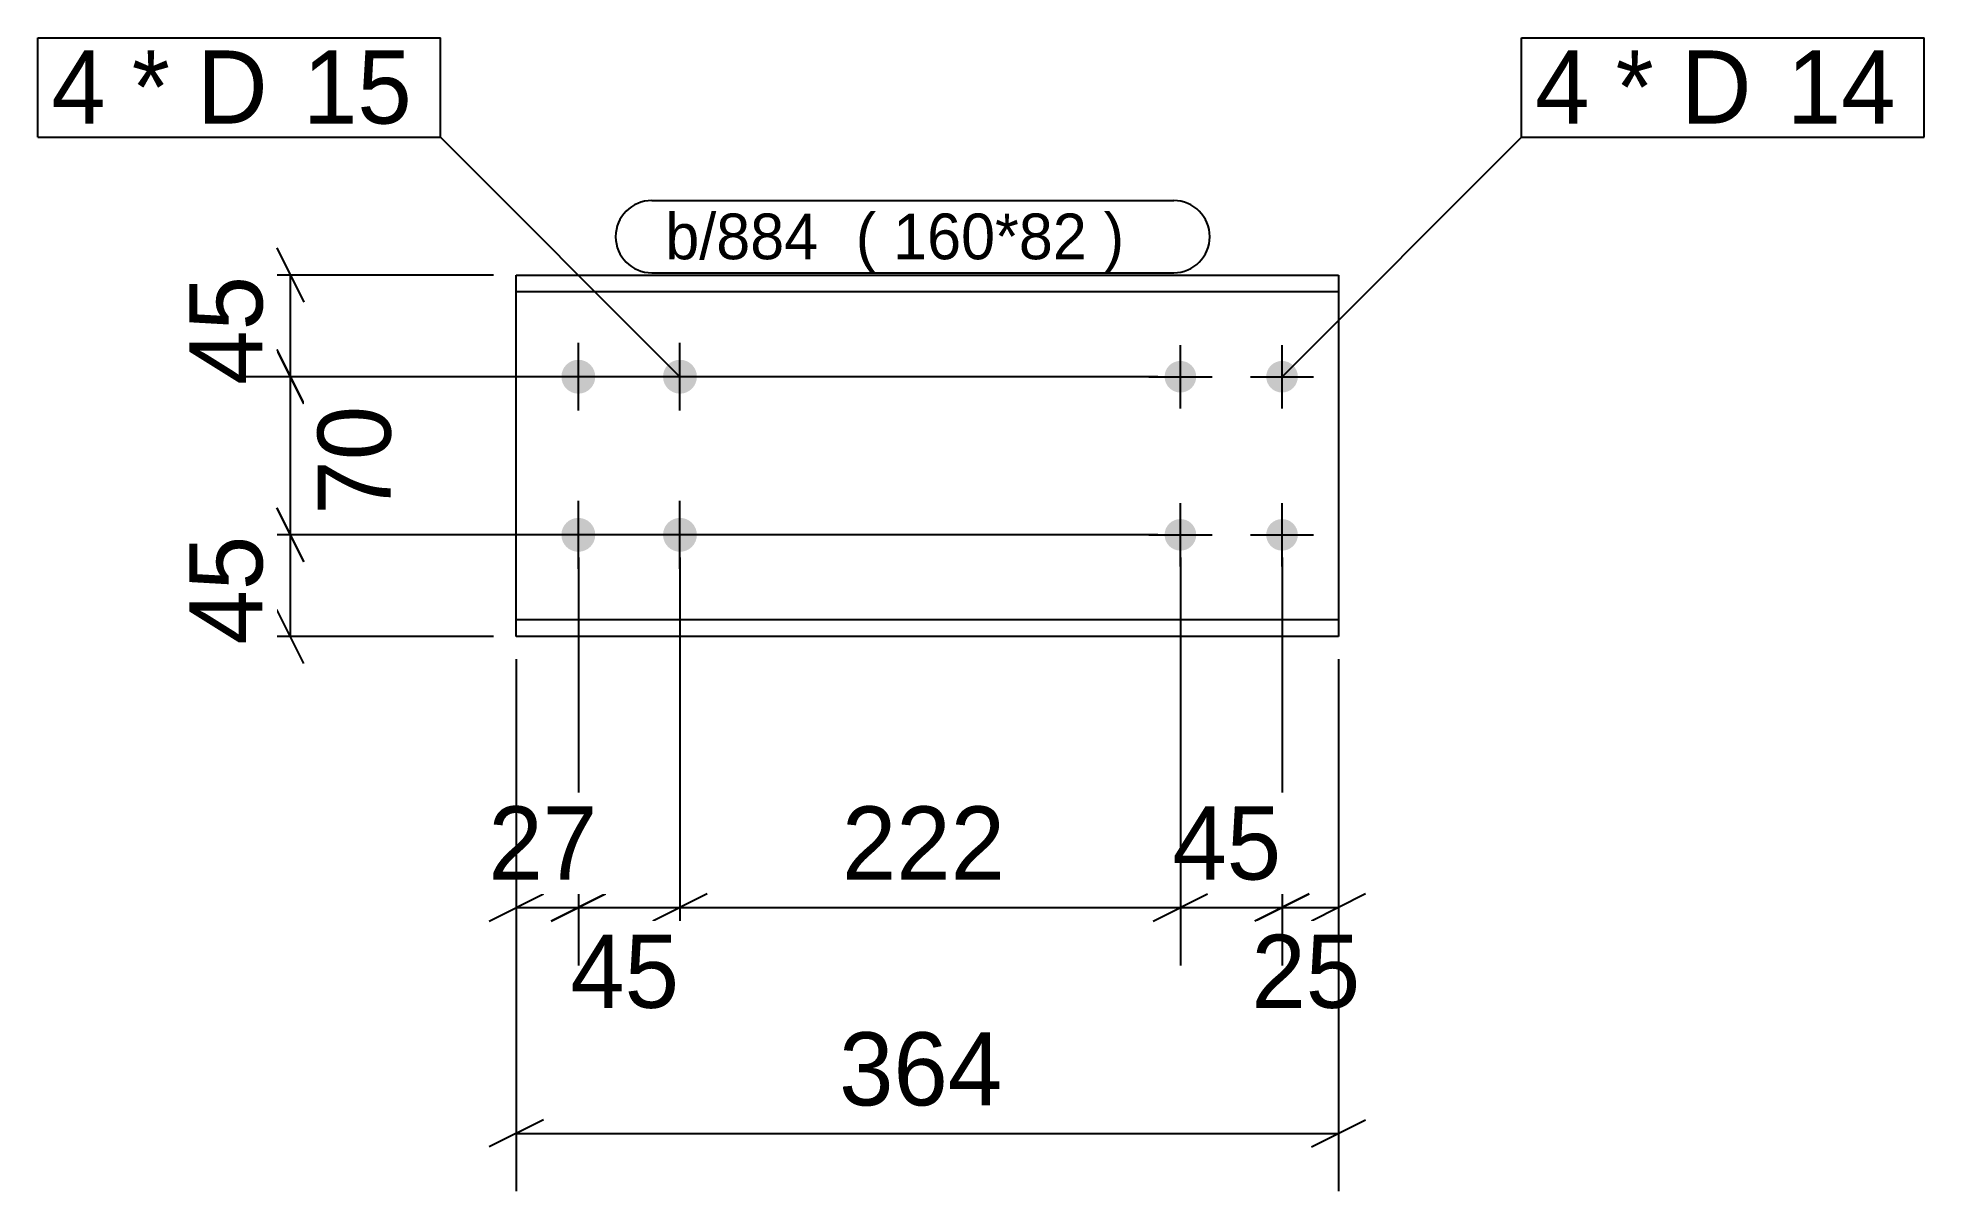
# Model space of a CAD drawing. Header units: millimetres. Extents: x 32 to 867, y 32 to 543.
import ezdxf

# ---------------------------------------------------------------- set-up
doc = ezdxf.new("R2010")
doc.units = ezdxf.units.MM
doc.styles.add('Comic Sans MS', font='COMIC.TTF', dxfattribs={"height": 0.2})

msp = doc.modelspace()

# ---------------------------------------------------------------- hatches: boundary and pattern name
at = {"linetype": 'Continuous'}
for points in [[(263.9, 392.6, -1), (278.9, 392.6, -1)], [(308.9, 392.6, -1), (323.9, 392.6, -1)], [(531.02, 392.6, -1), (545.02, 392.6, -1)], [(576.02, 392.6, -1), (590.02, 392.6, -1)], [(263.9, 322.6, -1), (278.9, 322.6, -1)], [(308.9, 322.6, -1), (323.9, 322.6, -1)], [(531.02, 322.6, -1), (545.02, 322.6, -1)], [(576.02, 322.6, -1), (590.02, 322.6, -1)]]:
    msp.add_hatch(color=3, dxfattribs=at).paths.add_polyline_path(points)

# ---------------------------------------------------------------- linework, layer by layer
at = {"color": 7, "linetype": 'Continuous'}
for p, q in [((32, 542.66), (210.33, 542.66)), ((32, 498.66), (32, 542.66)), ((210.33, 498.66), (210.33, 542.66)), ((689.09, 542.66), (867.42, 542.66)), ((689.09, 498.66), (689.09, 542.66)), ((867.42, 498.66), (867.42, 542.66)), ((32, 498.66), (210.33, 498.66)), ((316.4, 392.6), (210.33, 498.66)), ((583.02, 392.6), (689.09, 498.66)), ((689.09, 498.66), (867.42, 498.66)), ((303.9, 470.6), (535.04, 470.6)), ((243.9, 277.6), (243.9, 437.6)), ((243.9, 437.6), (608.02, 437.6)), ((303.9, 438.6), (535.04, 438.6)), ((608.02, 437.6), (608.02, 277.6)), ((608.02, 430.2), (243.9, 430.2)), ((608.02, 285), (243.9, 285)), ((608.02, 277.6), (243.9, 277.6))]:
    msp.add_line(p, q, dxfattribs=at)
at = {"color": 8, "linetype": 'Continuous'}
for p, q in [((137.9, 449.6), (149.9, 425.6)), ((233.9, 437.6), (115.5, 437.6)), ((143.9, 392.6), (143.9, 437.6)), ((149.9, 380.6), (137.9, 404.6)), ((528.02, 392.6), (115.5, 392.6)), ((143.9, 322.6), (143.9, 392.6)), ((149.9, 310.6), (137.9, 334.6)), ((528.02, 322.6), (118.3, 322.6)), ((143.9, 277.6), (143.9, 322.6)), ((271.4, 312.6), (271.4, 129.2)), ((316.4, 312.6), (316.4, 132)), ((316.4, 312.6), (316.4, 129.2)), ((538.02, 312.6), (538.02, 132)), ((583.02, 312.6), (583.02, 129.2)), ((149.9, 265.6), (137.9, 289.6)), ((233.9, 277.6), (115.5, 277.6)), ((243.9, 267.6), (243.9, 132)), ((608.02, 267.6), (608.02, 129.2)), ((231.9, 151.6), (255.9, 163.6)), ((259.4, 151.6), (283.4, 163.6)), ((328.4, 163.6), (304.4, 151.6)), ((328.4, 163.6), (304.4, 151.6)), ((526.02, 151.6), (550.02, 163.6)), ((571.02, 151.6), (595.02, 163.6)), ((620.02, 163.6), (596.02, 151.6)), ((243.9, 157.6), (271.4, 157.6)), ((271.4, 157.6), (316.4, 157.6)), ((316.4, 157.6), (538.02, 157.6)), ((538.02, 157.6), (583.02, 157.6)), ((583.02, 157.6), (608.02, 157.6)), ((255.9, 63.6), (231.9, 51.6)), ((596.02, 51.6), (620.02, 63.6)), ((243.9, 57.6), (608.02, 57.6))]:
    msp.add_line(p, q, dxfattribs=at)
at = {"color": 3, "linetype": 'Continuous'}
for p, q in [((271.4, 377.6), (271.4, 407.6)), ((316.4, 377.6), (316.4, 407.6)), ((538.02, 378.6), (538.02, 406.6)), ((583.02, 378.6), (583.02, 406.6)), ((286.4, 392.6), (256.4, 392.6)), ((331.4, 392.6), (301.4, 392.6)), ((524.02, 392.6), (552.02, 392.6)), ((569.02, 392.6), (597.02, 392.6)), ((271.4, 307.6), (271.4, 337.6)), ((316.4, 307.6), (316.4, 337.6)), ((538.02, 308.6), (538.02, 336.6)), ((583.02, 308.6), (583.02, 336.6)), ((286.4, 322.6), (256.4, 322.6)), ((331.4, 322.6), (301.4, 322.6)), ((524.02, 322.6), (552.02, 322.6)), ((569.02, 322.6), (597.02, 322.6))]:
    msp.add_line(p, q, dxfattribs=at)
at = {"color": 7, "linetype": 'Continuous'}
for centre, start, end in [((303.9, 454.6), 90, 270), ((535.04, 454.6), 270, 90)]:
    msp.add_arc(centre, 16, start, end, dxfattribs=at)

# ---------------------------------------------------------------- wipeouts: each hides what was drawn before it
at = {"color": 0}
for points in [[(64.06, 504.67), (64.06, 536.66), (38, 536.66), (38, 504.67)], [(139.85, 504.67), (139.85, 536.66), (73.66, 536.66), (73.66, 504.67)], [(194.73, 504.67), (194.73, 536.66), (149.45, 536.66), (149.45, 504.67)], [(721.15, 504.67), (721.15, 536.66), (695.09, 536.66), (695.09, 504.67)], [(796.94, 504.67), (796.94, 536.66), (730.75, 536.66), (730.75, 504.67)], [(851.82, 504.67), (851.82, 536.66), (806.54, 536.66), (806.54, 504.67)], [(529.04, 444.6), (529.04, 464.6), (394.26, 464.6), (394.26, 444.6)], [(472.7, 163.6), (472.7, 208.4), (381.72, 208.4), (381.72, 163.6)], [(471.45, 63.6), (471.45, 108.4), (380.47, 108.4), (380.47, 63.6)]]:
    msp.add_wipeout(points, dxfattribs=at)

# ---------------------------------------------------------------- next in the draw order: texts
at = {"color": 3, "style": 'Comic Sans MS'}
for s, p in [('222', (388.12, 170)), ('364', (386.87, 70))]:
    msp.add_text(s, height=32.375, dxfattribs=at).set_placement(p)

# ---------------------------------------------------------------- next in the draw order: wipeouts: each hides what was drawn before it
at = {"color": 0}
for points in [[(64.06, 504.67), (64.06, 536.66), (38, 536.66), (38, 504.67)], [(139.85, 504.67), (139.85, 536.66), (73.66, 536.66), (73.66, 504.67)], [(194.73, 504.67), (194.73, 536.66), (149.45, 536.66), (149.45, 504.67)], [(721.15, 504.67), (721.15, 536.66), (695.09, 536.66), (695.09, 504.67)], [(796.94, 504.67), (796.94, 536.66), (730.75, 536.66), (730.75, 504.67)], [(851.82, 504.67), (851.82, 536.66), (806.54, 536.66), (806.54, 504.67)], [(388.26, 444.6), (388.26, 464.6), (309.9, 464.6), (309.9, 444.6)], [(529.04, 444.6), (529.04, 464.6), (394.26, 464.6), (394.26, 444.6)], [(137.9, 447.56), (93.1, 447.56), (93.1, 382.64), (137.9, 382.64)], [(326.36, 106.8), (326.36, 151.6), (261.43, 151.6), (261.43, 106.8)], [(627.99, 106.8), (627.99, 151.6), (563.06, 151.6), (563.06, 106.8)]]:
    msp.add_wipeout(points, dxfattribs=at)

# ---------------------------------------------------------------- next in the draw order: linework, layer by layer
at = {"color": 8, "linetype": 'Continuous'}
for p, q in [((137.9, 404.6), (149.9, 380.6)), ((528.02, 392.6), (118.3, 392.6)), ((271.4, 312.6), (271.4, 132)), ((583.02, 312.6), (583.02, 132)), ((608.02, 267.6), (608.02, 32)), ((283.4, 163.6), (259.4, 151.6)), ((595.02, 163.6), (571.02, 151.6))]:
    msp.add_line(p, q, dxfattribs=at)

# ---------------------------------------------------------------- next in the draw order: texts
at = {"color": 3, "style": 'Comic Sans MS'}
for s, height, p in [('4', 32.38, (38, 504.67)), ('* D', 32.375, (73.66, 504.67)), ('15', 32.375, (149.45, 504.67)), ('4', 32.38, (695.09, 504.67)), ('* D', 32.375, (730.75, 504.67)), ('14', 32.375, (806.54, 504.67)), ('(\xa0160*82\xa0) ', 20.2344, (394.26, 444.6)), ('45', 32.375, (267.83, 113.2)), ('25', 32.375, (569.46, 113.2))]:
    msp.add_text(s, height=height, dxfattribs=at).set_placement(p)
msp.add_text('45', height=32.375, rotation=90.00021, dxfattribs=at).set_placement((131.5, 389.04))

# ---------------------------------------------------------------- next in the draw order: wipeouts: each hides what was drawn before it
at = {"color": 0}
msp.add_wipeout([(388.26, 444.6), (388.26, 464.6), (309.9, 464.6), (309.9, 444.6)], dxfattribs=at)

# ---------------------------------------------------------------- next in the draw order: texts
at = {"color": 3, "style": 'Comic Sans MS'}
msp.add_text('b/884', height=20.234, dxfattribs=at).set_placement((309.9, 444.6))

# ---------------------------------------------------------------- next in the draw order: wipeouts: each hides what was drawn before it
at = {"color": 0}
for points in [[(194.7, 390.06), (149.9, 390.06), (149.9, 325.14), (194.7, 325.14)], [(290.11, 163.6), (290.11, 208.4), (225.18, 208.4), (225.18, 163.6)], [(592.99, 163.6), (592.99, 208.4), (528.06, 208.4), (528.06, 163.6)]]:
    msp.add_wipeout(points, dxfattribs=at)

# ---------------------------------------------------------------- next in the draw order: linework, layer by layer
at = {"color": 8, "linetype": 'Continuous'}
for p, q in [((137.9, 334.6), (149.9, 310.6)), ((528.02, 322.6), (115.5, 322.6)), ((538.02, 312.6), (538.02, 132)), ((243.9, 267.6), (243.9, 32)), ((526.02, 151.6), (550.02, 163.6))]:
    msp.add_line(p, q, dxfattribs=at)

# ---------------------------------------------------------------- next in the draw order: texts
at = {"color": 3, "style": 'Comic Sans MS'}
msp.add_text('70', height=32.375, rotation=90.00021, dxfattribs=at).set_placement((188.3, 331.54))
for s, p in [('27', (231.58, 170)), ('45', (534.46, 170))]:
    msp.add_text(s, height=32.375, dxfattribs=at).set_placement(p)

# ---------------------------------------------------------------- next in the draw order: wipeouts: each hides what was drawn before it
at = {"color": 0}
msp.add_wipeout([(137.9, 332.56), (93.1, 332.56), (93.1, 267.64), (137.9, 267.64)], dxfattribs=at)

# ---------------------------------------------------------------- next in the draw order: texts
at = {"color": 3, "style": 'Comic Sans MS'}
msp.add_text('45', height=32.375, rotation=90.00021, dxfattribs=at).set_placement((131.5, 274.04))

doc.saveas('drawing.dxf')
